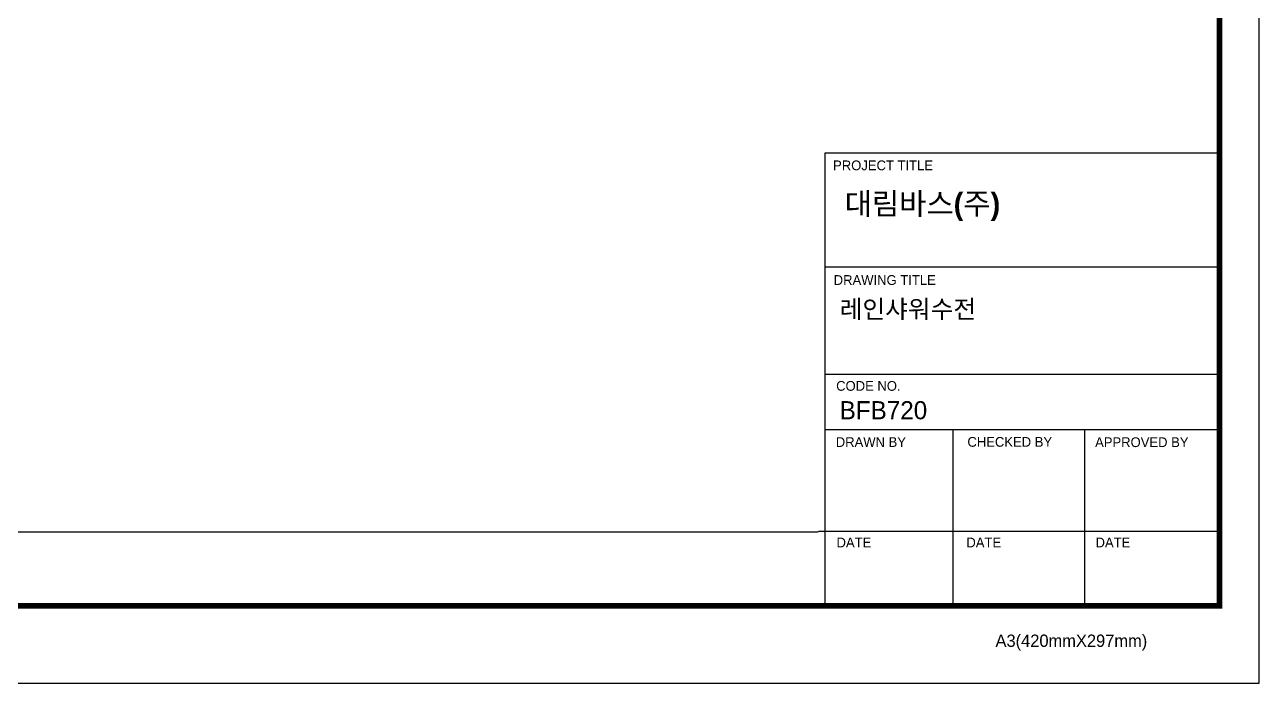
# Model space of a CAD drawing. Extents: x 16296660632 to 16296678186, y -37409619871 to -37409616409.
# Drawn here: x 16296676610 to 16296678186, y -37409618718 to -37409617877 of the extents above; entities that cross this region are included whole.
import ezdxf

# ---------------------------------------------------------------- set-up
doc = ezdxf.new("R2010")
doc.units = 0
doc.header["$LTSCALE"] = 10
doc.header["$MEASUREMENT"] = 0
doc.layers.get('0').update_dxf_attribs({"linetype": 'CONTINUOUS'})
doc.styles.add('Daelim Dimension', font='')
doc.styles.get('Daelim Dimension').set_extended_font_data('나눔고딕')

msp = doc.modelspace()

# ---------------------------------------------------------------- linework, layer by layer
at = {"color": 5, "ltscale": 40}
for p, q in [((16296678134.72216, -37409618040.848991), (16296677631.153561, -37409618040.848991)), ((16296678134.72216, -37409618186.402344), (16296677631.153561, -37409618186.402344)), ((16296678134.72216, -37409618186.402344), (16296677631.153561, -37409618186.402344)), ((16296678134.72216, -37409618323.324463), (16296677631.153561, -37409618323.324463)), ((16296678134.72216, -37409618323.324463), (16296677631.153561, -37409618323.324463)), ((16296678134.72216, -37409618393.943222), (16296677631.153561, -37409618393.943222)), ((16296678134.72216, -37409618393.943222), (16296677631.153561, -37409618393.943222)), ((16296677794.71702, -37409618393.943222), (16296677794.71702, -37409618618.74659)), ((16296677962.58053, -37409618393.943222), (16296677962.58053, -37409618618.74659)), ((16296678134.72216, -37409618523.803543), (16296677623.19396, -37409618523.803543)), ((16296678134.72216, -37409618523.803543), (16296677635.07687, -37409618523.803543)), ((16296678134.72216, -37409618618.74659), (16296677703.16254, -37409618618.74659))]:
    msp.add_line(p, q, dxfattribs=at)
at = {"color": 5, "ltscale": 0.5}
msp.add_line((16296677631.153561, -37409618040.848991), (16296677631.153561, -37409618621.792641), dxfattribs=at)
at = {"color": 5}
msp.add_line((16296675085.52157, -37409618524.163643), (16296677622.588039, -37409618524.163643), dxfattribs=at)
at = {"ltscale": 0.5}
msp.add_lwpolyline([(16296675034.855539, -37409618717.603394), (16296678185.69553, -37409618717.603394), (16296678185.69553, -37409616408.923378), (16296675034.855539, -37409616408.923378)], close=True, dxfattribs=at)
at = {"color": 5, "linetype": 'ByBlock', "lineweight": 200, "const_width": 7.26}
msp.add_lwpolyline([(16296675085.52157, -37409618618.747757), (16296678134.721569, -37409618618.747757), (16296678134.721569, -37409616462.527771), (16296675085.52157, -37409616462.527771)], close=True, dxfattribs=at)

# ---------------------------------------------------------------- texts
at = {"color": 5, "ltscale": 40, "style": 'Daelim Dimension'}
for s, height, p in [('PROJECT TITLE', 12.43401454, (16296677641.81394, -37409618062.766876)), ('DRAWING TITLE', 12.43401454, (16296677642.611139, -37409618209.108559)), ('CODE NO.', 12.4340145, (16296677645.729271, -37409618344.250954)), ('DRAWN BY', 12.4340145, (16296677645.241659, -37409618415.923576)), ('CHECKED BY', 12.4340145, (16296677813.238899, -37409618415.703056)), ('APPROVED BY', 12.43401454, (16296677976.169689, -37409618416.104683)), ('DATE', 12.4340145, (16296677646.212839, -37409618544.077087)), ('DATE', 12.4340145, (16296677811.916679, -37409618544.077087)), ('DATE', 12.4340145, (16296677976.741461, -37409618544.077087)), ('A3(420mmX297mm)', 15.69307722, (16296677849.08927, -37409618671.095779))]:
    msp.add_text(s, height=height, dxfattribs=at).set_placement(p)
at = {"attachment_point": 1, "style": 'Daelim Dimension'}
for s, insert, char_height, width in [('{\\fPretendard Variable SemiBold|b0|i0|c129|p2;\\C7;대림바스(주)}', (16296677656.65419, -37409618091.618111), 27.69850796, 445.17769886), ('레인샤워수전', (16296677650.2031, -37409618228.487839), 23.1231, 538.6236702), ('BFB720', (16296677650.2031, -37409618357.499573), 23.1231, 538.6236702)]:
    msp.add_mtext(s, dxfattribs=dict(at, insert=insert, char_height=char_height, width=width))

doc.saveas('drawing.dxf')
